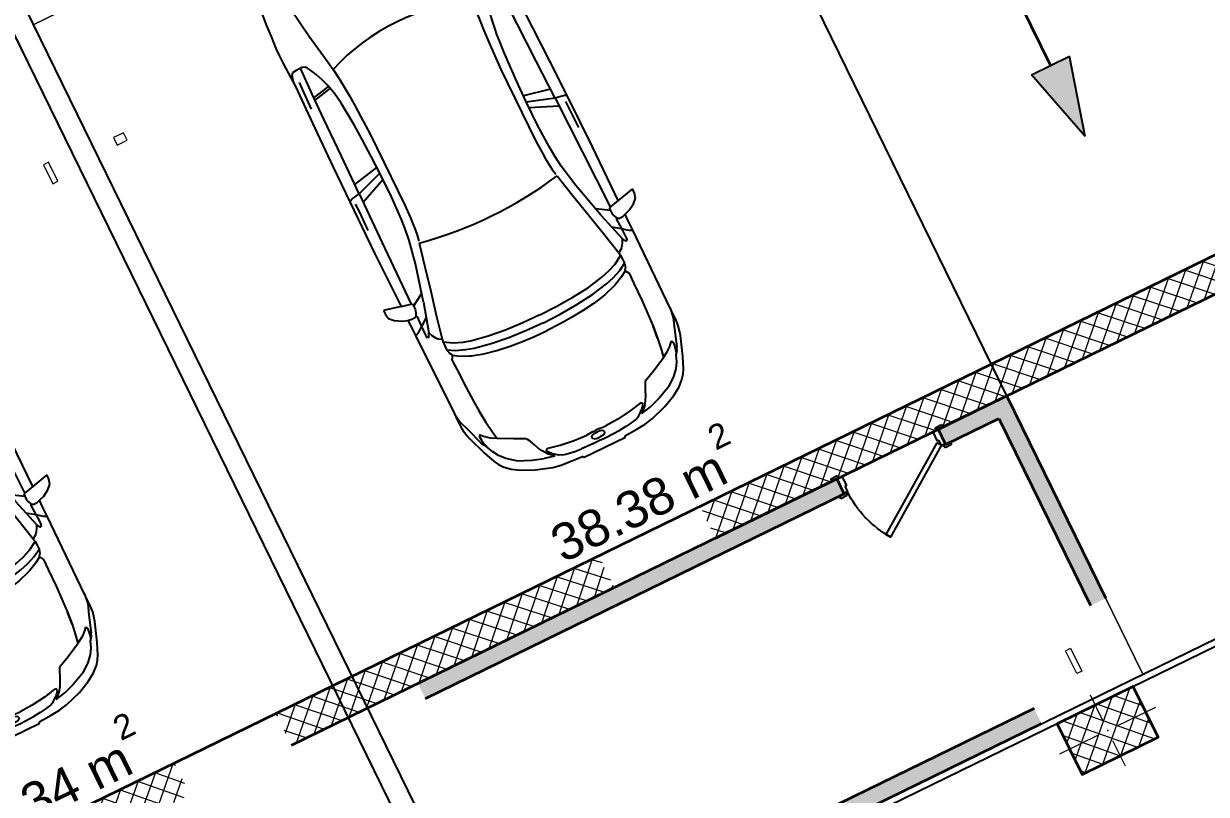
# Model space of a CAD drawing. Header units: metres. Extents: x 7511783 to 7512372, y 4692307 to 4692611.
# Drawn here: x 7511934.95 to 7511943.34, y 4692568.51 to 4692573.98 of the extents above; entities that cross this region are included whole.
import ezdxf

# ---------------------------------------------------------------- set-up
doc = ezdxf.new("R2010")
doc.units = ezdxf.units.M
doc.layers.get('0').update_dxf_attribs({"lineweight": 0})
for name, color, linetype, lineweight in [('2D Drafting - General_Pen_No__1', 7, 'Continuous', 0), ('A - Muret', 7, 'Continuous', 0), ('A - Muret_Pen_No__101', 252, 'Continuous', 0), ('A - Muret_Pen_No__7', 7, 'Continuous', 0), ('A - Pllaka Themel', 7, 'Continuous', 0), ('A - Pllaka Themel_Pen_No__42', 8, 'Continuous', 0), ('A - Shtyllat', 7, 'Continuous', 0), ('A - Shtyllat_Pen_No__1', 7, 'Continuous', 0), ('A - Shtyllat_Pen_No__7', 7, 'Continuous', 0), ('A -Polyline', 7, 'Continuous', 0), ('A -Polyline_Pen_No__42', 8, 'Continuous', 0), ('A1 - Bodrumi -1', 7, 'Continuous', 0), ('ARCHICAD Doors_Pen_No__42', 8, 'Continuous', 0), ('Interior - Furniture _Pen_No__42', 8, 'Continuous', 0)]:
    doc.layers.add(name, color=color, linetype=linetype, lineweight=lineweight)
for name, color, linetype, lineweight, true_color in [('A - Fill Zone_Pen_No__156', 7, 'Continuous', 0, 0x54689e), ('A - Muret_Pen_No__102', 7, 'Continuous', 0, 0xcccccc), ('A -Polyline_Pen_No__48', 7, 'Continuous', 0, 0xa80f02), ('A -Polyline_Pen_No__8', 7, 'Continuous', 0, 0xa80f02)]:
    doc.layers.add(name, color=color, linetype=linetype, lineweight=lineweight, true_color=true_color)
doc.styles.add('GENERATED_STYLE_1', font='arial.ttf')
pattern_1 = [(44.99999999999999, (0, 0), (-68.94290863686237, 68.94290863686243), []), (135.0000000000002, (0, 0), (68.94290863686219, 68.94290863686261), [])]

# ---------------------------------------------------------------- blocks, each defined once
blk = doc.blocks.new('Slab_1', base_point=(-1850.000000000003, -20500.83600967443))
at = {"layer": 'A - Pllaka Themel_Pen_No__42', "color": 8, "linetype": 'Continuous', "lineweight": 25, "flags": 128}
blk.add_lwpolyline([(-1850.000000000003, -20500.83600967443), (27400.0000000007, -20500.83534970144), (27400.0000000007, 1500), (-1000, 1500), (-999.9999999999993, -8550.830745419273), (-1850.000000000002, -8550.830745419273)], close=True, dxfattribs=at)
blk = doc.blocks.new('Slab_2', base_point=(27550, -20500.83535421408))
at = {"layer": 'A - Pllaka Themel_Pen_No__42', "color": 8, "linetype": 'Continuous', "lineweight": 25, "flags": 128}
blk.add_lwpolyline([(27550, -20500.83535421408), (52100, -20500.83535421408), (52100, 1500), (27550, 1500)], close=True, dxfattribs=at)
blk = doc.blocks.new('Slab_5', base_point=(27099.99999994247, -19050.45703700876))
at = {"layer": 'A - Pllaka Themel_Pen_No__42', "color": 8, "linetype": 'Continuous', "lineweight": 25, "flags": 128}
blk.add_lwpolyline([(27099.99999994247, -19050.45703700876), (27099.99999994245, -53141.28956256485), (34367.48378446266, -53141.28956256485), (34572.08011014806, -54047.73212241127), (58725.51372234098, -48551.56399353077), (58577.30438397717, -47886.40318112021), (60192.66493870387, -47573.34216697118), (56976.71528492225, -33242.20353530695), (55470.262655318, -33580.37692266011), (52202.17436583389, -19050.80466526669)], close=True, dxfattribs=at)
blk = doc.blocks.new('Wall_32', base_point=(5824.862731304112, -24950.40664052381))
at = {"layer": 'A - Muret_Pen_No__101', "linetype": 'Continuous', "lineweight": 13}
h = blk.add_hatch(dxfattribs=at)
h.set_pattern_fill('CONCRETE_BLOCK', color=252, style=0, pattern_type=2)
h.set_pattern_definition(pattern_1)
h.paths.add_polyline_path([(6424.862816457296, -24950.41492313773), (9499.99819457595, -24950.45703086066), (9500.001641991863, -24700.63338816103), (10300.00183761077, -24700.64422289676), (10299.99814395087, -24950.46786559639), (13074.99829154035, -24950.50578717143), (13075.00173895627, -24700.63338816103), (13875.00193457518, -24700.64422289676), (13874.99824091527, -24950.51686815115), (16424.99835657232, -24950.55208104225), (16425.00180398823, -24700.63338816103), (17225.00150711915, -24700.64422289676), (17224.99805970324, -24950.56316202198), (22349.99821248404, -24950.63358780419), (22350.00165989995, -24700.63338816103), (6424.866263873208, -24700.41496973857)])
at = {"layer": 'A - Muret_Pen_No__7', "color": 7, "linetype": 'Continuous', "lineweight": 35, "flags": 128}
for points in [[(22350.00171495449, -24700.63356742325), (6424.866061430847, -24700.41487988083)], [(13874.99827751874, -24950.51718679462), (16424.99818087069, -24950.55220396648)], [(17224.99816915654, -24950.56318974614), (22349.99828189833, -24950.63356739967)]]:
    blk.add_lwpolyline(points, dxfattribs=at)
blk = doc.blocks.new('Wall_61', base_point=(27550, -19000.83534970144))
at = {"layer": 'A - Muret_Pen_No__102', "linetype": 'Continuous', "lineweight": 0, "true_color": 0xcccccc}
blk.add_hatch(color=254, dxfattribs=at).paths.add_polyline_path([(28500.00002657669, -19000.83533755253), (31800.00000223517, -19000.83597085249), (31800.00000223517, -18880.83531886295), (28500.00002657669, -18880.83531886295)])
at = {"layer": 'A - Muret_Pen_No__7', "color": 7, "linetype": 'Continuous', "lineweight": 35, "flags": 128}
for points in [[(31800.00000223517, -18880.83534970144), (28500.00002086165, -18880.83534970144)], [(28500.00002086165, -19000.83534970144), (31800.00000223522, -19000.83534970144)]]:
    blk.add_lwpolyline(points, dxfattribs=at)
blk = doc.blocks.new('Door 22')
at = {"layer": 'ARCHICAD Doors_Pen_No__42', "color": 8, "linetype": 'Continuous', "lineweight": 25}
for p, q in [((-260.3921784050518, 393.9747868736185), (-237.4491209510099, 426.7408686451782)), ((-237.4491209510099, 426.7408686451782), (371.9999999999999, 0)), ((349.0569425459581, -32.76608177155968), (-260.3921784050518, 393.9747868736185)), ((-387, 23.99999999999998), (-437, 23.99999999999998)), ((-437, 23.99999999999998), (-437, 4.99999999999999)), ((-437, 4.99999999999999), (-387, 4.99999999999999)), ((-400, 4.99999999999999), (-437.0000000000001, 4.99999999999999)), ((-400, 4.99999999999999), (-437.0000000000001, 4.99999999999999)), ((-375, 4.99999999999999), (-400, 4.99999999999999)), ((-400, 4.99999999999999), (-400, 0)), ((-400, 0), (-400, 4.99999999999999)), ((-400, 0), (-400, 4.99999999999999)), ((-400, 0), (-375, 0)), ((-372.0000000000001, 0), (-400, 0)), ((-400, 0), (-400, -115)), ((-400, -115), (-400, 0)), ((-400, -115), (-400, 0)), ((-387, 4.99999999999999), (-387, 23.99999999999998)), ((-375, 0), (-375, 4.99999999999999)), ((-372.0000000000001, -40), (-372.0000000000001, 0)), ((371.9999999999999, 0), (349.0569425459581, -32.76608177155968)), ((400, 0), (372.0000000000001, 0)), ((372.0000000000001, 0), (372.0000000000001, -40)), ((400, 4.99999999999999), (375, 4.99999999999999)), ((375, 4.99999999999999), (375, 0)), ((375, 0), (400, 0)), ((437, 23.99999999999998), (387, 23.99999999999998)), ((387, 23.99999999999998), (387, 4.99999999999999)), ((387, 4.99999999999999), (437, 4.99999999999999)), ((400, 0), (400, 4.99999999999999)), ((400, 0), (400, 4.99999999999999)), ((400, 0), (400, 4.99999999999999)), ((400, 4.99999999999999), (437.0000000000001, 4.99999999999999)), ((400, 4.99999999999999), (437.0000000000001, 4.99999999999999)), ((400, -115), (400, 0)), ((400, -115), (400, 0)), ((400, -115), (400, 0)), ((437, 4.99999999999999), (437, 23.99999999999998)), ((-360.0000000000001, -40), (-372.0000000000001, -40)), ((-360.0000000000001, -115), (-360.0000000000001, -40)), ((372.0000000000001, -40), (360.0000000000001, -40)), ((360.0000000000001, -40), (360.0000000000001, -115)), ((-387, -115), (-437, -115)), ((-437, -115), (-437, -134)), ((-400, -115), (-437.0000000000001, -115)), ((-400, -115), (-437.0000000000001, -115)), ((-437, -134), (-387, -134)), ((-400, -115), (-360.0000000000001, -115)), ((-387, -134), (-387, -115)), ((360.0000000000001, -115), (400, -115)), ((437, -115), (387, -115)), ((387, -115), (387, -134)), ((387, -134), (437, -134)), ((400, -115), (437.0000000000001, -115)), ((400, -115), (437.0000000000001, -115)), ((437, -134), (437, -115))]:
    blk.add_line(p, q, dxfattribs=at)
blk.add_arc((371.9999999999999, 0), 744, 145, 180, dxfattribs=at)
blk = doc.blocks.new('Wall_62', base_point=(27550, -16800.83534970144))
at = {"layer": 'A - Muret_Pen_No__102', "linetype": 'Continuous', "lineweight": 0, "true_color": 0xcccccc}
for points in [[(27950.00003650788, -16800.83535064358), (27950.00003650788, -16920.83534970144), (31257.67067295569, -16920.83534970144), (31257.67067295569, -16800.83535064358)], [(32599.99999999999, -16800.83535064358), (32057.67066667476, -16800.83535064358), (32057.67066667476, -16920.83534970144), (32480.00000094213, -16920.83534970144)]]:
    blk.add_hatch(color=254, dxfattribs=at).paths.add_polyline_path(points)
at = {"layer": 'A - Muret_Pen_No__7', "color": 7, "linetype": 'Continuous', "lineweight": 35}
for p, q in [((31257.67064084864, -16800.83534970144), (31220.67064084864, -16800.83534970144)), ((31257.67064084864, -16800.83534970144), (31257.67064084864, -16915.83534970144)), ((32057.67064084864, -16800.83534970144), (32094.67064084864, -16800.83534970144)), ((32057.67064084864, -16800.83534970144), (32057.67064084864, -16915.83534970144)), ((31257.67064084864, -16920.83534970144), (31220.67064084864, -16920.83534970144)), ((31257.67064084864, -16915.83534970144), (31257.67064084864, -16920.83534970144)), ((32057.67064084864, -16915.83534970144), (32057.67064084864, -16920.83534970144)), ((32057.67064084864, -16920.83534970144), (32094.67064084864, -16920.83534970144))]:
    blk.add_line(p, q, dxfattribs=at)
at = {"layer": 'A - Muret_Pen_No__7', "color": 7, "linetype": 'Continuous', "lineweight": 35, "flags": 128}
for points in [[(31257.67064677061, -16800.83534970144), (27950.00003650788, -16800.83534970144)], [(32599.99999999999, -16800.83534970144), (32057.67064453544, -16800.83534970144)], [(27949.99999538064, -16920.83534970144), (31257.6706300813, -16920.83534970144)], [(32057.67062084257, -16920.83534970144), (32480, -16920.83534970144)]]:
    blk.add_lwpolyline(points, dxfattribs=at)
at = {"layer": 'ARCHICAD Doors_Pen_No__42', "color": 8, "linetype": 'Continuous', "lineweight": 25, "xscale": -1, "zscale": 1000, "rotation": 180}
blk.add_blockref('Door 22', (31657.67064084864, -16915.83534970144), dxfattribs=at)
blk = doc.blocks.new('Wall_63', base_point=(32599.99999999999, -16800.83534970144))
at = {"layer": 'A - Muret_Pen_No__102', "linetype": 'Continuous', "lineweight": 0, "true_color": 0xcccccc}
blk.add_hatch(color=254, dxfattribs=at).paths.add_polyline_path([(32480, -16920.83534970144), (32480, -18400.83597085249), (32599.99999999999, -18400.83597085249), (32599.99999999999, -16800.83534970144)])
at = {"layer": 'A - Muret_Pen_No__7', "color": 7, "linetype": 'Continuous', "lineweight": 35, "flags": 128}
for points in [[(32599.99999999999, -18400.83597085249), (32599.99999999999, -16800.83534970144)], [(32480, -16920.83534970144), (32480, -18400.83597085249)]]:
    blk.add_lwpolyline(points, dxfattribs=at)
blk = doc.blocks.new('Column_22', base_point=(1682.500000000002, 14455))
at = {"layer": 'A - Shtyllat_Pen_No__1', "color": 7, "linetype": 'Continuous', "lineweight": 13, "flags": 128}
blk.add_lwpolyline([(1662.500000000002, 14380), (1702.500000000002, 14380), (1702.500000000002, 14530), (1662.500000000002, 14530)], close=True, dxfattribs=at)
blk = doc.blocks.new('Column_31', base_point=(3220.000000000001, 14970))
at = {"layer": 'A - Shtyllat_Pen_No__1', "color": 7, "linetype": 'Continuous', "lineweight": 13, "flags": 128}
blk.add_lwpolyline([(3180.000000000001, 15000), (3180.000000000001, 14940), (3260.000000000001, 14940), (3260.000000000001, 15000)], close=True, dxfattribs=at)
blk = doc.blocks.new('Column_36', base_point=(3830.000000000001, 14470))
at = {"layer": 'A - Shtyllat_Pen_No__1', "color": 7, "linetype": 'Continuous', "lineweight": 13, "flags": 128}
blk.add_lwpolyline([(3850.000000000001, 14380), (3810.000000000001, 14380), (3810.000000000001, 14560), (3850.000000000001, 14560)], close=True, dxfattribs=at)
blk = doc.blocks.new('Column_107', base_point=(32200, -19250.52766453971))
at = {"layer": 'A - Shtyllat', "linetype": 'Continuous', "lineweight": 0, "true_color": 0x000000}
h = blk.add_hatch(dxfattribs=at)
h.set_pattern_fill('CONCRETE_BLOCK', color=18, style=0, pattern_type=2)
h.set_pattern_definition(pattern_1)
h.paths.add_polyline_path([(32500.00276967757, -19050.53181911841), (31900.00276973511, -19050.52350999937), (31899.99723032242, -19450.52350996101), (32499.99723026488, -19450.53181908005)])
at = {"layer": 'A - Shtyllat_Pen_No__1', "color": 7, "linetype": 'Continuous', "lineweight": 13}
for p, q in [((32200.00110788253, -19170.52766454738), (32200.00387758888, -18970.52766456656)), ((32120.00000000767, -19250.52655665718), (31820.00000003643, -19250.52240209766)), ((32279.99999999233, -19250.52877242225), (32579.99999996355, -19250.53292698177)), ((32199.99889211746, -19330.52766453204), (32199.99612241111, -19530.52766451286))]:
    blk.add_line(p, q, dxfattribs=at)
blk.add_point((32200, -19250.52766453971), dxfattribs=at)
at = {"layer": 'A - Shtyllat_Pen_No__7', "color": 7, "linetype": 'Continuous', "lineweight": 35, "flags": 128}
blk.add_lwpolyline([(32500.00276967757, -19050.53181911841), (31900.00276973511, -19050.52350999937), (31899.99723032242, -19450.52350996101), (32499.99723026488, -19450.53181908005)], close=True, dxfattribs=at)
blk = doc.blocks.new('Car 05 22')
at = {"layer": 'Interior - Furniture _Pen_No__42', "color": 8, "linetype": 'Continuous', "lineweight": 25}
for p, q in [((1961.117547741, 983.2211582230001), (1928.938242309, 983.2211582230001)), ((1928.938242309, 983.2211582230001), (1957.843908175, 858.0544967500001)), ((1996.903176747, 974.9060932166), (1961.117547741, 983.2211582230001)), ((2026.89661068, 945.007687052), (1996.903176747, 974.9060932166)), ((2054.5732194, 897.577022836), (2026.89661068, 945.007687052)), ((-251.752794228, 841.0437339470001), (-372.3345973750002, 830.2299334650002)), ((-168.2198443133, 844.6061713611999), (-251.752794228, 841.0437339470001)), ((-78.35772569479998, 850.6357850930001), (-168.2198443133, 844.6061713611999)), ((-24.036324899, 852.2918850640001), (-78.35772569479998, 850.6357850930001)), ((40.3182760438, 852.333685063), (-24.036324899, 852.2918850640001)), ((230.8030912739, 845.5192631063), (40.3182760438, 852.333685063)), ((138.8862428820001, 832.3883788069999), (165.168377873, 840.2758852750001)), ((165.168377873, 840.2758852750001), (194.733578306, 844.324685204)), ((194.733578306, 844.324685204), (230.803091274, 845.519263106)), ((400.0158099590001, 847.5968063790001), (230.8030912739, 845.5192631063)), ((590.7241636140001, 851.6786068920002), (400.0158099590001, 847.5968063790001)), ((856.5325990199999, 856.1697074550001), (590.7241636140001, 851.6786068920002)), ((1129.8609284, 858.5331077519999), (856.5325990199999, 856.1697074550001)), ((1129.8609284, 858.5331077519999), (1120.69723063, 838.160005195)), ((1536.1071561, 860.3802508980001), (1129.8609284, 858.5331077519999)), ((1957.843908175, 858.0544967500001), (1536.1071561, 860.3802508980001)), ((1957.84390817, 858.0544967500001), (1977.22141076, 777.427813481)), ((2067.91700908, 857.6794056350002), (2054.5732194, 897.577022836)), ((2119.91703998, 857.4374531180001), (2067.91700908, 857.6794056350002)), ((2075.28112592, 835.6608695470001), (2067.91700908, 857.6794056350002)), ((2193.165590015, 856.4504063259001), (2119.91703998, 857.4374531180001)), ((2182.27381684, 834.0818412380002), (2193.16559002, 856.4504063260001)), ((2808.01466132, 852.5547640039999), (2193.165590015, 856.4504063259001)), ((2855.7113639, 852.6327640009999), (2808.01466132, 852.5547640039999)), ((2808.01466132, 852.5547640039999), (2876.86636504, 843.3172643940001)), ((2891.44016583, 852.528764005), (2855.7113639, 852.6327640009999)), ((2876.86636504, 843.3172643940001), (2954.16376923, 813.731165643)), ((2922.51356751, 852.0343640259999), (2891.44016583, 852.528764005)), ((2945.17226874, 849.4061641369999), (2922.51356751, 852.0343640259999)), ((2989.61447115, 839.6482645490003), (2945.17226874, 849.4061641369999)), ((3013.55027244, 833.064864827), (2989.61447115, 839.6482645490003)), ((-706.3378894982, 775.7872218095), (-757.6903274910002, 747.022066986)), ((-585.227090103, 801.027979058), (-706.3378894982, 775.7872218095)), ((-664.8727541800001, 760.961322365), (-701.0941271610001, 743.2591195180001)), ((-626.571782751, 772.4860242179999), (-664.8727541800001, 760.961322365)), ((-594.8871138119998, 778.489558035), (-626.571782751, 772.4860242179999)), ((-483.1389679684001, 817.2581826864), (-585.227090103, 801.027979058)), ((-372.3345973750002, 830.2299334650002), (-483.1389679684001, 817.2581826864)), ((124.560977278, 791.396786131), (129.0398444, 820.468777931)), ((125.693926866, 743.8968737240001), (124.560977278, 791.396786131)), ((327.3887276080001, 761.9208956260001), (125.394377448, 756.455747737)), ((129.0398444, 820.468777931), (138.8862428820001, 832.3883788069999)), ((210.873013229, 809.231738788), (418.0703055720001, 816.1926024380002)), ((521.950780327, 764.672895972), (327.3887276080001, 761.9208956260001)), ((355.2943663540001, 762.315609428), (339.1227247570001, 683.1192857359999)), ((373.4006373970001, 762.571715197), (357.2289958010001, 683.375391506)), ((813.6270094460001, 769.327996556), (521.950780327, 764.672895972)), ((1108.59023357, 773.98329714), (813.6270094460001, 769.327996556)), ((1036.25651944, 772.8416796290002), (996.5002997029999, 578.7916468290002)), ((1041.96657906, 578.0240872360001), (1107.56627095, 773.967136299)), ((1173.32542975, 774.8950612010001), (1090.33970038, 577.8925306800002)), ((1115.14443198, 808.9482015290001), (1108.59023357, 773.98329714)), ((1108.59023357, 773.98329714), (1537.61805657, 780.0259473990001)), ((1119.51383092, 833.267204581), (1115.14443198, 808.9482015290001)), ((1120.16623076, 836.3248049650001), (1119.51383092, 833.267204581)), ((1120.69723063, 838.160005195), (1120.16623076, 836.3248049650001)), ((1162.63563846, 830.4777734580001), (1220.13025657, 829.0713745190002)), ((1220.13025657, 829.0713745190002), (1369.65750367, 831.4890726950001)), ((1537.61805657, 780.0256115210001), (1974.99295641, 786.0764425990001)), ((1939.15395607, 686.22492547), (1995.917261, 777.427813481)), ((1977.22141076, 777.427813481), (2019.59119012, 777.427813481)), ((2000.39650233, 701.5917706940002), (2213.53100788, 762.9814866290001)), ((2019.59119012, 777.427813481), (2044.48611622, 783.069509224)), ((2044.48611622, 783.069509224), (2063.35562216, 792.2740022800001)), ((2063.35562216, 792.2740022800001), (2070.42572439, 799.8521965630001)), ((2068.68333559, 787.696981005), (2065.39356605, 794.4584027669999)), ((2068.68333559, 787.696981005), (2148.02030692, 790.4828861469999)), ((2070.42572439, 799.8521965630001), (2075.2191259, 809.398389361)), ((2075.2191259, 809.398389361), (2075.28112592, 835.6608695470001)), ((2106.51930118, 732.1586113790001), (2148.02030692, 790.4828861469999)), ((2148.02030692, 790.4828861469999), (2166.81146925, 813.8145374840001)), ((2148.02030692, 790.4828861469999), (2205.61920777, 792.204186117)), ((2166.81146925, 813.8145374840001), (2182.27381684, 834.0818412380002)), ((2205.61920777, 792.204186117), (2227.21980808, 791.0038861380001)), ((2226.59190807, 769.8777067159999), (2213.53100788, 762.9814866290001)), ((2213.53100788, 762.9814866290001), (2238.34670825, 752.240186817)), ((2234.36910819, 773.9630864369999), (2226.59190807, 769.8828865080001)), ((2227.21980808, 791.0038861380001), (2232.61990816, 790.0299861550001)), ((2232.61990816, 790.0299861550001), (2237.93539134, 787.287122525)), ((2238.46067648, 776.864360243), (2234.36910819, 773.9630864369999)), ((2240.81890828, 784.0391862600001), (2237.93539134, 787.287122525)), ((2238.46067648, 776.864360243), (2240.85090828, 780.520986322)), ((2240.85090828, 780.520986322), (2240.81890828, 784.0391862600001)), ((2904.11849592, 832.8863289209999), (2905.06820589, 832.837990116)), ((2954.16376923, 813.731165643), (3075.78877375, 774.6896785450001)), ((3154.26138006, 782.5577669589999), (3013.55027244, 833.064864827)), ((3022.47491973, 758.305686711), (3023.66221975, 762.4851866380001)), ((3024.49924208, 753.7186598590001), (3022.47491973, 758.305686711)), ((3023.66221975, 762.4851866380001), (3034.64521991, 765.0503865930001)), ((3034.64521991, 765.0503865930001), (3046.93432009, 763.817386614)), ((3046.93432009, 763.817386614), (3060.9451203, 762.9292866300001)), ((3060.9451203, 762.9292866300001), (3089.85712072, 757.3861867269999)), ((3100.48402088, 763.1120866269999), (3075.78877375, 774.6896785450001)), ((3089.85712072, 757.3861867269999), (3108.43932099, 751.4304868319999)), ((3114.13862108, 753.311186799), (3100.48402088, 763.1120866269999)), ((3235.883818752, 747.6101556219), (3154.26138006, 782.5577669589999)), ((-784.8200333720001, 721.8124613509999), (-815.0478655078001, 667.7598955197003)), ((-757.6903274910002, 747.022066986), (-784.8200333720001, 721.8124613509999)), ((-729.425104913, 716.3992494200002), (-750.5770825730001, 669.7773949330001)), ((-701.0941271610001, 743.2591195180001), (-729.425104913, 716.3992494200002)), ((132.4291391170001, 722.8048827370001), (125.693926866, 743.8968737240001)), ((146.670770152, 710.6062742990001), (132.4291391170001, 722.8048827370001)), ((171.252864179, 696.6287725440002), (146.670770152, 710.6062742990001)), ((212.566754139, 676.5412700230003), (171.252864179, 696.6287725440002)), ((266.3151410770001, 654.566867265), (212.566754139, 676.5412700230003)), ((339.1227247570001, 683.1192857359999), (329.5580559370001, 633.867334886)), ((357.2289958010001, 683.375391506), (346.76505809, 629.492778784)), ((2000.39650233, 701.5917706940002), (1730.35620914, 633.8338533080002)), ((2122.04550654, 659.9572884350001), (2293.79610906, 697.650987774)), ((2238.34670825, 752.240186817), (2258.53170854, 739.7174870370001)), ((2258.53170854, 739.7174870370001), (2269.0398087, 731.086787188)), ((2269.0398087, 731.086787188), (2278.83550884, 721.9650873480001)), ((2278.83550884, 721.9650873480001), (2293.79610906, 697.650987774)), ((2293.79610906, 697.650987774), (2317.1870094, 700.7385877199999)), ((2293.79610906, 697.6386630720001), (2293.79610906, 697.650987774)), ((2317.1870094, 700.7385877199999), (2345.74280982, 702.7498876850002)), ((2355.13419975, 639.912801441), (2317.1870094, 700.7385877199999)), ((2345.74280982, 702.7498876850002), (2378.92931031, 702.0184876970001)), ((2410.10490185, 649.1086815510001), (2378.92931031, 702.0184876970001)), ((2378.92931031, 702.0184876970001), (2410.57231077, 694.202887834)), ((2410.57231077, 694.202887834), (2410.58631694, 694.1782473540002)), ((2428.73881104, 681.706188053), (2410.57231077, 694.202887834)), ((2428.73881104, 681.706188053), (2457.25830016, 700.0355353230001)), ((2428.77597173, 681.7007453250001), (2428.73881104, 681.706188053)), ((2428.77597173, 681.7007453250001), (2456.66545813, 639.8418234830003)), ((2457.25830016, 700.0355353230001), (2535.4819126, 697.9905877680001)), ((2535.4226126, 697.9916562040003), (2673.21491462, 695.5089878119999)), ((2535.46586986, 697.9894090810001), (2535.4819126, 697.988971943)), ((2673.21491462, 695.5089878119999), (2787.200816290001, 691.4809878819999)), ((2787.200816290001, 691.4809878819999), (2868.41581748, 687.223087957)), ((2868.39588233, 687.2248867100001), (2959.72331881, 678.984388101)), ((2959.72331881, 678.984388101), (2868.41581748, 687.1969879569999)), ((2959.72331881, 678.984388101), (3047.2313201, 666.2002883250001)), ((3037.91041996, 743.452886971), (3024.49924208, 753.7186598590001)), ((3050.61522015, 730.6688871950001), (3037.91041996, 743.452886971)), ((3064.50712035, 714.6457874760001), (3050.61522015, 730.6688871950001)), ((3076.97452053, 697.807687771), (3064.50712035, 714.6457874760001)), ((3100.00912087, 656.556188494), (3076.97452053, 697.807687771)), ((3108.43932099, 751.4304868319999), (3122.8656212, 746.435986919)), ((3122.8656212, 746.435986919), (3114.13862108, 753.311186799)), ((3170.0706946, 726.5554905960001), (3122.8656212, 746.435986919)), ((3211.69204952, 701.0151137130001), (3170.0706946, 726.5554905960001)), ((3254.25934432, 663.1775183300001), (3211.69204952, 701.0151137130001)), ((3269.07948628, 728.3294692490001), (3235.883818752, 747.6101556219)), ((3298.56678787, 705.6390702070001), (3269.07948628, 728.3294692490001)), ((3337.33388997, 663.380671991), (3298.56678787, 705.6390702070001)), ((-815.0478655078001, 667.7598955197003), (-855.0523550635, 511.0116477078998)), ((-768.27197925, 602.2788720830002), (-782.764796709, 510.0106247469999)), ((-768.27197925, 602.2788720830002), (-750.5770825730001, 669.7773949330001)), ((-764.3441764490001, 617.261773195), (-665.7281459970001, 623.9546285630003)), ((-665.7281459970001, 623.9546285630003), (-500.877431885, 634.180288886)), ((-500.877431885, 634.180288886), (-383.0238853850001, 641.9613403830001)), ((-383.0238853850001, 641.9613403830001), (-274.2208861730001, 631.3184000780001)), ((-274.2208861730001, 631.3184000780001), (-56.40485420300001, 600.536895199)), ((-56.40485420300001, 600.536895199), (145.941775497, 566.5900898169999)), ((319.490328155, 636.426864989), (266.3151410770001, 654.566867265)), ((392.7088835140001, 617.8124267930001), (319.490328155, 636.426864989)), ((474.8166917820001, 607.105387857), (392.7088835140001, 617.8124267930001)), ((521.3449804749999, 601.6186871690002), (474.8166917820001, 607.105387857)), ((569.993568652, 596.838186569), (521.3449804749999, 601.6186871690002)), ((652.59274858, 590.9845858339999), (569.993568652, 596.838186569)), ((772.8388193580001, 584.9903850819999), (652.59274858, 590.9845858339999)), ((1483.8761315, 590.1361862749999), (1403.02450604, 584.4121905939999)), ((1562.00595611, 600.5964783840001), (1483.8761315, 590.1361862749999)), ((1730.35620914, 633.8338533080002), (1562.00595611, 600.5964783840001)), ((1779.61280153, 581.7538898049999), (1952.84760406, 621.338789111)), ((1952.84760406, 621.338789111), (2122.04550654, 659.9572884350001)), ((2379.77420337, 575.387091212), (2355.13301598, 639.9159014410001)), ((2436.02871163, 583.2244924540001), (2410.10490185, 649.1086815510001)), ((2456.66545813, 639.8418234830003), (2487.23639187, 574.2621729599999)), ((3047.20992906, 666.2041971140002), (3100.00912087, 656.556188494)), ((3152.92075342, 553.873393456), (3100.00912087, 656.556188494)), ((3301.86726379, 602.8090087200001), (3254.25934432, 663.1775183300001)), ((3301.86726379, 602.8090087200001), (3346.01551313, 501.42179807)), ((3374.49419199, 603.583974516), (3337.33388997, 663.380671991)), ((3418.40079436, 512.743978351), (3374.49419199, 603.583974516)), ((-855.0523550635, 511.0116477078998), (-874.6778528530002, 344.9579771100001)), ((-782.7621654889999, 510.0273763590001), (-794.5333543099999, 390.6265818930001)), ((145.941775497, 566.5900898169999), (233.261172115, 552.312592089)), ((233.261172115, 552.312592089), (315.3092800730001, 541.359190513)), ((315.2936019620001, 541.3606176840001), (384.2945810830001, 535.0794906230002)), ((384.2815104790001, 535.0803623180001), (454.174320738, 530.4191213629999)), ((454.170282107, 530.4193907049998), (526.242583163, 526.2868907769998)), ((526.2331313149999, 526.287307384), (627.7018846490002, 521.814890855)), ((627.6985462070002, 521.8149872519999), (756.75876515, 518.0884218199999)), ((756.75876515, 518.0884218199999), (1322.62824821, 518.052230308)), ((907.266686691, 580.298084493), (772.8388193580001, 584.9903850819999)), ((1041.96657906, 578.0240872360001), (907.266686691, 580.298084493)), ((1227.79815085, 577.518695794), (1041.96657906, 578.0240872360001)), ((1316.09897866, 580.475793563), (1227.79815085, 577.518695794)), ((1403.02450604, 584.4121905939999), (1316.09897866, 580.475793563)), ((1322.62824821, 518.052230308), (1420.49779626, 521.6528908580001)), ((1420.49066257, 521.652523245), (1466.64156934, 524.030772681)), ((1466.62639694, 524.029990817), (1510.87647584, 527.594696836)), ((1510.85529759, 527.5929907539999), (1554.25309822, 533.0576906580002)), ((1554.25309822, 533.0576906580002), (1596.82961355, 540.969674969)), ((1597.28918852, 541.1774857889999), (1596.65116701, 540.8889849259999)), ((1610.72419049, 544.0665862469999), (1779.61280153, 581.7538898049999)), ((2397.33410595, 514.2584815219999), (2379.77250853, 575.3929912130001)), ((2419.31580918, 395.73626267), (2397.33316008, 514.2635815229999)), ((2453.63941421, 521.616582688), (2436.02871163, 583.2244924540001)), ((2477.61661773, 401.0764635800001), (2453.63941421, 521.616582688)), ((2487.23639187, 574.2621729599999), (2491.79934275, 562.0052962960002)), ((2491.79994982, 562.0052962960002), (2517.90263133, 477.034766618)), ((3189.62073735, 475.569766106), (3152.92075342, 553.873393456)), ((3457.47689648, 393.098483403), (3418.40079436, 512.743978351)), ((2517.90263133, 477.034766618), (2537.54372273, 384.081034151)), ((3199.39883308, 466.7584630290001), (3189.62073735, 475.569766106)), ((3220.69886845, 454.3885401880001), (3199.39883308, 466.7584630290001)), ((3256.10680826, 439.241753418), (3220.67662376, 454.401458713)), ((3288.39019413, 425.101248479), (3256.10680826, 439.241753418)), ((3319.36158057, 408.4128426500001), (3288.39019413, 425.101248479)), ((3346.01551313, 501.42179807), (3374.29746586, 419.557472908)), ((-874.6778528530002, 344.9579771100001), (-882.9440546450002, 194.680643518)), ((-794.5333543099999, 390.6265818930001), (-802.432846809, 258.715288008)), ((2433.73206705, 266.091642182), (2419.31580918, 395.73626267)), ((2493.88922012, 269.050242651), (2477.61661773, 401.0764635800001)), ((2537.54372273, 384.081034151), (2551.45611664, 285.6281997640001)), ((3353.46269085, 384.251283776), (3319.36158057, 408.4128426500001)), ((3321.23357975, 370.497229407), (3320.99727986, 362.132926485)), ((3320.99727986, 362.132926485), (3338.31527228, 276.8564967000001)), ((3324.65427826, 377.297531782), (3321.23357975, 370.497229407)), ((3328.30797666, 379.591332583), (3324.65427826, 377.297531782)), ((3338.46837221, 379.452332535), (3328.30797666, 379.591332583)), ((3363.6407612, 357.8117249760001), (3338.46837221, 379.452332535)), ((3377.18239213, 359.973484801), (3353.46269085, 384.251283776)), ((3396.66521323, 315.8049103040001), (3363.6407612, 357.8117249760001)), ((3391.09039087, 344.247647689), (3374.29746586, 419.557472908)), ((3391.09039087, 344.247647689), (3377.18239213, 359.973484801)), ((3468.34279707, 330.9338860280001), (3457.47689648, 393.098483403)), ((-802.432846809, 258.715288008), (-806.813142649, 124.936494209)), ((2441.61713002, 131.955220918), (2433.73181129, 266.093942182)), ((2503.10292147, 133.173421111), (2493.88922012, 269.050242651)), ((2551.45611664, 285.6281997640001), (2559.71041303, 193.693567653)), ((3338.31527228, 276.8564967000001), (3351.88296634, 172.661960307)), ((3408.0703938, 289.3779877820002), (3396.66521323, 315.8049103040001)), ((3408.0703938, 289.3779877820002), (3413.77629411, 267.259988716)), ((3413.77548775, 267.2641933500001), (3418.45445829, 242.866384828)), ((3474.4914974, 263.721088865), (3468.34279707, 330.9338860280001)), ((3478.33319761, 199.9171915590001), (3474.4914974, 263.721088865)), ((-882.9440546450002, 194.680643518), (-885.376707689, 0)), ((2559.71041303, 193.693567653), (2564.38081099, 101.185635342)), ((3351.88296634, 172.661960307), (3358.34376351, 75.87012649980001)), ((3418.45219437, 242.878189745), (3424.04489467, 200.723791525)), ((3424.04489467, 200.723791525), (3427.72848251, 152.023715234)), ((3479.35651311, 164.9481933352), (3478.33319761, 199.9171915590001)), ((-806.813142649, 124.936494209), (-808.0470753050001, 0)), ((2444.0197128, -0.02730000432770001), (2441.61701245, 131.957220918)), ((2506.01959488, -3.859767548100002e-13), (2503.10292147, 133.173421111)), ((2564.38081099, 101.185635342), (2566.01761027, -0.006100002130650002)), ((3432.36383112, 39.98011396419999), (3427.72848251, 152.023715234)), ((3489.51959821, 164.9481933352), (3479.35651311, 164.9481933352)), ((3489.51959821, -164.9481933352), (3489.51959821, 164.9481933352)), ((-885.376707689, 0), (-882.9440546450002, -194.680643518)), ((-806.813142649, -124.936494209), (-808.0470753050001, 1.476718538480001e-13)), ((2444.0197128, 0.02730000432710001), (2441.61701245, -131.957220918)), ((2564.38081099, -101.185635342), (2566.01761027, 0.006100002129970001)), ((3353.95786543, 27.8932505984), (3358.34376351, 75.87012649980001)), ((3353.95786543, 27.8932505984), (3353.95786543, -0.7649002671629999)), ((3353.95786543, -27.8932505984), (3353.95786543, 0.7649002671619999)), ((3370.89075802, 11.7411041009), (3370.32315827, -0.7649002671629999)), ((3370.89075802, -11.7411041009), (3370.32315827, 0.7649002671619999)), ((3372.49235732, 23.6550082622), (3370.89075802, 11.7411041009)), ((3376.26728506, 38.993950924), (3372.49235732, 23.6550082622)), ((3381.98685317, 46.5714162664), (3376.26728506, 38.993950924)), ((3386.21005132, 48.3522168884), (3381.98685317, 46.5714162664)), ((3386.21005132, 48.3522168884), (3394.28954778, 48.3522168884)), ((3398.51284593, 46.5714162664), (3394.28954778, 48.3522168884)), ((3404.23226311, 38.99375151340001), (3398.51284593, 46.5714162664)), ((3404.23226311, 38.99375151340001), (3408.00714178, 23.6550082622)), ((3408.00714178, 23.6550082622), (3409.76654101, 8.055102813469999)), ((3409.76654101, 8.055102813469999), (3409.76654101, -4.961309141290002e-13)), ((3431.76949509, 57.3729975776), (3431.76949509, 56.7710829698)), ((3432.04453126, -0.0109000038072), (3432.36383112, 39.98011396419999)), ((3432.04453126, 0.0109000038063), (3432.36383112, -39.98011396419999)), ((2506.01959488, -2.780368116010001e-13), (2503.10292147, -133.173421111)), ((3351.88296634, -172.661960307), (3358.34376351, -75.87012649980001)), ((3353.95786543, -27.8932505984), (3358.34376351, -75.87012649980001)), ((3372.49235732, -23.6550082622), (3370.89075802, -11.7411041009)), ((3376.26728506, -38.993950924), (3372.49235732, -23.6550082622)), ((3381.98685317, -46.5714162664), (3376.26728506, -38.993950924)), ((3386.21005132, -48.3522168884), (3381.98685317, -46.5714162664)), ((3386.21005132, -48.3522168884), (3394.28954778, -48.3522168884)), ((3398.51284593, -46.5714162664), (3394.28954778, -48.3522168884)), ((3404.23226311, -38.99375151340001), (3398.51284593, -46.5714162664)), ((3404.23226311, -38.99375151340001), (3408.00714178, -23.6550082622)), ((3408.00714178, -23.6550082622), (3409.76654101, -8.055102813469999)), ((3409.76654101, -8.055102813469999), (3409.76654101, -3.892295027780001e-13)), ((3432.36383112, -39.98011396419999), (3427.72848251, -152.023715234)), ((3431.76949509, -57.3729975776), (3431.76949509, -56.7710829698)), ((-802.432846809, -258.715288008), (-806.813142649, -124.936494209)), ((2441.61713002, -131.955220918), (2433.73181129, -266.093942182)), ((2503.10292147, -133.173421111), (2493.88922012, -269.050242651)), ((2559.71041303, -193.693567653), (2564.38081099, -101.185635342)), ((3424.04489467, -200.723791525), (3427.72848251, -152.023715234)), ((3478.33319761, -199.9171915590001), (3479.35651311, -164.9481933352)), ((3479.35651311, -164.9481933352), (3489.51959821, -164.9481933352)), ((-882.9440546450002, -194.680643518), (-874.6778528530002, -344.9579771100001)), ((2551.45611664, -285.6281997640001), (2559.71041303, -193.693567653)), ((3338.31527228, -276.8564967000001), (3351.88296634, -172.661960307)), ((3413.77548775, -267.2641933500001), (3418.45445829, -242.866384828)), ((3418.45219437, -242.878189745), (3424.04489467, -200.723791525)), ((3474.4914974, -263.721088865), (3478.33319761, -199.9171915590001)), ((-794.5333543099999, -390.6265818930001), (-802.432846809, -258.715288008)), ((2433.73206705, -266.091642182), (2419.31580918, -395.73626267)), ((2493.88922012, -269.050242651), (2477.61661773, -401.0764635800001)), ((2537.54372273, -384.081034151), (2551.45611664, -285.6281997640001)), ((3320.99727986, -362.132926485), (3338.31527228, -276.8564967000001)), ((3396.66521323, -315.8049103040001), (3363.6407612, -357.8117249760001)), ((3408.0703938, -289.3779877820002), (3396.66521323, -315.8049103040001)), ((3408.0703938, -289.3779877820002), (3413.77629411, -267.259988716)), ((3457.47689648, -393.098483403), (3468.34279707, -330.9338860280001)), ((3468.34279707, -330.9338860280001), (3474.4914974, -263.721088865)), ((-874.6778528530002, -344.9579771100001), (-855.0523550635, -511.0116477078998)), ((-782.7621654889999, -510.0273763590001), (-794.5333543099999, -390.6265818930001)), ((2419.31580918, -395.73626267), (2397.33316008, -514.2635815229999)), ((2477.61661773, -401.0764635800001), (2453.63941421, -521.616582688)), ((2517.90263133, -477.034766618), (2537.54372273, -384.081034151)), ((3319.36158057, -408.4128426500001), (3288.39019413, -425.101248479)), ((3353.46269085, -384.251283776), (3319.36158057, -408.4128426500001)), ((3321.23357975, -370.497229407), (3320.99727986, -362.132926485)), ((3324.65427826, -377.297531782), (3321.23357975, -370.497229407)), ((3328.30797666, -379.591332583), (3324.65427826, -377.297531782)), ((3338.46837221, -379.452332535), (3328.30797666, -379.591332583)), ((3363.6407612, -357.8117249760001), (3338.46837221, -379.452332535)), ((3346.01551313, -501.42179807), (3374.29746586, -419.557472908)), ((3377.18239213, -359.973484801), (3353.46269085, -384.251283776)), ((3391.09039087, -344.247647689), (3374.29746586, -419.557472908)), ((3391.09039087, -344.247647689), (3377.18239213, -359.973484801)), ((3418.40079436, -512.743978351), (3457.47689648, -393.098483403)), ((2491.79994982, -562.0052962960002), (2517.90263133, -477.034766618)), ((3189.62073735, -475.569766106), (3152.92075342, -553.873393456)), ((3199.39883308, -466.7584630290001), (3189.62073735, -475.569766106)), ((3220.69886845, -454.3885401880001), (3199.39883308, -466.7584630290001)), ((3256.10680826, -439.241753418), (3220.67662376, -454.401458713)), ((3288.39019413, -425.101248479), (3256.10680826, -439.241753418)), ((3301.86726379, -602.8090087200001), (3346.01551313, -501.42179807)), ((-855.0523550635, -511.0116477078998), (-815.0478655078001, -667.7598955197003)), ((-768.27197925, -602.2788720830002), (-782.764796709, -510.0106247469999)), ((-56.40485420300001, -600.536895199), (145.941775497, -566.5900898169999)), ((145.941775497, -566.5900898169999), (233.261172115, -552.312592089)), ((233.261172115, -552.312592089), (315.3092800730001, -541.359190513)), ((315.2936019620001, -541.3606176840001), (384.2945810830001, -535.0794906230002)), ((384.2815104790001, -535.0803623180001), (454.174320738, -530.4191213629999)), ((454.170282107, -530.4193907049998), (526.242583163, -526.2868907769998)), ((526.2331313149999, -526.287307384), (627.7018846490002, -521.814890855)), ((627.6985462070002, -521.8149872519999), (756.75876515, -518.0884218199999)), ((772.8388193580001, -584.9903850819999), (652.59274858, -590.9845858339999)), ((756.75876515, -518.0884218199999), (1322.62824821, -518.052230308)), ((907.266686691, -580.298084493), (772.8388193580001, -584.9903850819999)), ((1041.96657906, -578.0240872360001), (907.266686691, -580.298084493)), ((1036.25651944, -772.8416796290002), (996.5002997029999, -578.7916468290002)), ((1227.79815085, -577.518695794), (1041.96657906, -578.0240872360001)), ((1041.96657906, -578.0240872360001), (1107.56627095, -773.967136299)), ((1173.32542975, -774.8950612010001), (1090.33970038, -577.8925306800002)), ((1316.09897866, -580.475793563), (1227.79815085, -577.518695794)), ((1403.02450604, -584.4121905939999), (1316.09897866, -580.475793563)), ((1322.62824821, -518.052230308), (1420.49779626, -521.6528908580001)), ((1483.8761315, -590.1361862749999), (1403.02450604, -584.4121905939999)), ((1420.49066257, -521.652523245), (1466.64156934, -524.030772681)), ((1466.62639694, -524.029990817), (1510.87647584, -527.594696836)), ((1510.85529759, -527.5929907539999), (1554.25309822, -533.0576906580002)), ((1554.25309822, -533.0576906580002), (1596.82961355, -540.969674969)), ((1597.28918852, -541.1774857889999), (1596.65116701, -540.8889849259999)), ((1610.72419049, -544.0665862469999), (1779.61280153, -581.7538898049999)), ((1779.61280153, -581.7538898049999), (1952.84760406, -621.338789111)), ((2379.77420337, -575.387091212), (2355.13301598, -639.9159014410001)), ((2397.33410595, -514.2584815219999), (2379.77250853, -575.3929912130001)), ((2436.02871163, -583.2244924540001), (2410.10490185, -649.1086815510001)), ((2453.63941421, -521.616582688), (2436.02871163, -583.2244924540001)), ((2456.66545813, -639.8418234830003), (2487.23639187, -574.2621729599999)), ((2487.23639187, -574.2621729599999), (2491.79934275, -562.0052962960002)), ((3152.92075342, -553.873393456), (3100.00912087, -656.556188494)), ((3374.49419199, -603.583974516), (3418.40079436, -512.743978351)), ((-815.0478655078001, -667.7598955197003), (-784.8200333720001, -721.8124613509999)), ((-768.27197925, -602.2788720830002), (-750.5770825730001, -669.7773949330001)), ((-764.3441764490001, -617.261773195), (-665.7281459970001, -623.9546285630003)), ((-729.425104913, -716.3992494200002), (-750.5770825730001, -669.7773949330001)), ((-665.7281459970001, -623.9546285630003), (-500.877431885, -634.180288886)), ((-500.877431885, -634.180288886), (-383.0238853850001, -641.9613403830001)), ((-383.0238853850001, -641.9613403830001), (-274.2208861730001, -631.3184000780001)), ((-274.2208861730001, -631.3184000780001), (-56.40485420300001, -600.536895199)), ((266.3151410770001, -654.566867265), (212.566754139, -676.5412700230003)), ((319.490328155, -636.426864989), (266.3151410770001, -654.566867265)), ((392.7088835140001, -617.8124267930001), (319.490328155, -636.426864989)), ((339.1227247570001, -683.1192857359999), (329.5580559370001, -633.867334886)), ((357.2289958010001, -683.375391506), (346.76505809, -629.492778784)), ((474.8166917820001, -607.105387857), (392.7088835140001, -617.8124267930001)), ((521.3449804749999, -601.6186871690002), (474.8166917820001, -607.105387857)), ((569.993568652, -596.838186569), (521.3449804749999, -601.6186871690002)), ((652.59274858, -590.9845858339999), (569.993568652, -596.838186569)), ((1562.00595611, -600.5964783840001), (1483.8761315, -590.1361862749999)), ((1730.35620914, -633.8338533080002), (1562.00595611, -600.5964783840001)), ((2000.39650233, -701.5917706940002), (1730.35620914, -633.8338533080002)), ((1952.84760406, -621.338789111), (2122.04550654, -659.9572884350001)), ((2122.04550654, -659.9572884350001), (2293.79610906, -697.650987774)), ((2355.13419975, -639.912801441), (2317.1870094, -700.7385877199999)), ((2410.10490185, -649.1086815510001), (2378.92931031, -702.0184876970001)), ((2428.77597173, -681.7007453250001), (2456.66545813, -639.8418234830003)), ((2959.72331881, -678.984388101), (3047.2313201, -666.2002883250001)), ((3047.20992906, -666.2041971140002), (3100.00912087, -656.556188494)), ((3100.00912087, -656.556188494), (3076.97452053, -697.807687771)), ((3254.25934432, -663.1775183300001), (3211.69204952, -701.0151137130001)), ((3301.86726379, -602.8090087200001), (3254.25934432, -663.1775183300001)), ((3298.56678787, -705.6390702070001), (3337.33388997, -663.380671991)), ((3337.33388997, -663.380671991), (3374.49419199, -603.583974516)), ((-784.8200333720001, -721.8124613509999), (-757.6903274910002, -747.022066986)), ((-757.6903274910002, -747.022066986), (-706.3378894982, -775.7872218095)), ((-701.0941271610001, -743.2591195180001), (-729.425104913, -716.3992494200002)), ((-664.8727541800001, -760.961322365), (-701.0941271610001, -743.2591195180001)), ((125.693926866, -743.8968737240001), (124.560977278, -791.396786131)), ((132.4291391170001, -722.8048827370001), (125.693926866, -743.8968737240001)), ((146.670770152, -710.6062742990001), (132.4291391170001, -722.8048827370001)), ((171.252864179, -696.6287725440002), (146.670770152, -710.6062742990001)), ((212.566754139, -676.5412700230003), (171.252864179, -696.6287725440002)), ((355.2943663540001, -762.315609428), (339.1227247570001, -683.1192857359999)), ((373.4006373970001, -762.571715197), (357.2289958010001, -683.375391506)), ((1939.15395607, -686.22492547), (1995.917261, -777.427813481)), ((2000.39650233, -701.5917706940002), (2213.53100788, -762.9814866290001)), ((2106.51930118, -732.1586113790001), (2148.02030692, -790.4828861469999)), ((2213.53100788, -762.9814866290001), (2238.34670825, -752.240186817)), ((2238.34670825, -752.240186817), (2258.53170854, -739.7174870370001)), ((2258.53170854, -739.7174870370001), (2269.0398087, -731.086787188)), ((2269.0398087, -731.086787188), (2278.83550884, -721.9650873480001)), ((2278.83550884, -721.9650873480001), (2293.79610906, -697.650987774)), ((2293.79610906, -697.6386630720001), (2293.79610906, -697.650987774)), ((2293.79610906, -697.650987774), (2317.1870094, -700.7385877199999)), ((2317.1870094, -700.7385877199999), (2345.74280982, -702.7498876850002)), ((2345.74280982, -702.7498876850002), (2378.92931031, -702.0184876970001)), ((2378.92931031, -702.0184876970001), (2410.57231077, -694.202887834)), ((2428.73881104, -681.706188053), (2410.57231077, -694.202887834)), ((2410.57231077, -694.202887834), (2410.58631694, -694.1782473540002)), ((2428.77597173, -681.7007453250001), (2428.73881104, -681.706188053)), ((2428.73881104, -681.706188053), (2457.25830016, -700.0355353230001)), ((2457.25830016, -700.0355353230001), (2535.4819126, -697.9905877680001)), ((2535.4226126, -697.9916562040003), (2673.21491462, -695.5089878119999)), ((2535.46586986, -697.9894090810001), (2535.4819126, -697.988971943)), ((2673.21491462, -695.5089878119999), (2787.200816290001, -691.4809878819999)), ((2787.200816290001, -691.4809878819999), (2868.41581748, -687.223087957)), ((2868.39588233, -687.2248867100001), (2959.72331881, -678.984388101)), ((2959.72331881, -678.984388101), (2868.41581748, -687.1969879569999)), ((3024.49924208, -753.7186598590001), (3022.47491973, -758.305686711)), ((3037.91041996, -743.452886971), (3024.49924208, -753.7186598590001)), ((3050.61522015, -730.6688871950001), (3037.91041996, -743.452886971)), ((3064.50712035, -714.6457874760001), (3050.61522015, -730.6688871950001)), ((3076.97452053, -697.807687771), (3064.50712035, -714.6457874760001)), ((3089.85712072, -757.3861867269999), (3108.43932099, -751.4304868319999)), ((3114.13862108, -753.311186799), (3100.48402088, -763.1120866269999)), ((3108.43932099, -751.4304868319999), (3122.8656212, -746.435986919)), ((3122.8656212, -746.435986919), (3114.13862108, -753.311186799)), ((3170.0706946, -726.5554905960001), (3122.8656212, -746.435986919)), ((3154.26138006, -782.5577669589999), (3235.883818752, -747.6101556219)), ((3211.69204952, -701.0151137130001), (3170.0706946, -726.5554905960001)), ((3235.883818752, -747.6101556219), (3269.07948628, -728.3294692490001)), ((3269.07948628, -728.3294692490001), (3298.56678787, -705.6390702070001)), ((-706.3378894982, -775.7872218095), (-585.227090103, -801.027979058)), ((-626.571782751, -772.4860242179999), (-664.8727541800001, -760.961322365)), ((-594.8871138119998, -778.489558035), (-626.571782751, -772.4860242179999)), ((-585.227090103, -801.027979058), (-483.149337101, -817.2569687829999)), ((-483.149337101, -817.2569687829999), (-372.3345973750002, -830.2299334650002)), ((-372.3345973750002, -830.2299334650002), (-251.752794228, -841.0437339470001)), ((124.560977278, -791.396786131), (129.0398444, -820.468777931)), ((327.3887276080001, -761.9208956260001), (125.394377448, -756.455747737)), ((129.0398444, -820.468777931), (138.8862428820001, -832.3883788069999)), ((138.8862428820001, -832.3883788069999), (165.168377873, -840.2758852750001)), ((210.873013229, -809.231738788), (418.0703055720001, -816.1926024380002)), ((521.950780327, -764.672895972), (327.3887276080001, -761.9208956260001)), ((813.6270094460001, -769.327996556), (521.950780327, -764.672895972)), ((1108.59023357, -773.98329714), (813.6270094460001, -769.327996556)), ((1108.59023357, -773.98329714), (1537.61805657, -780.0259473990001)), ((1115.14443198, -808.9482015290001), (1108.59023357, -773.98329714)), ((1119.51383092, -833.267204581), (1115.14443198, -808.9482015290001)), ((1120.16623076, -836.3248049650001), (1119.51383092, -833.267204581)), ((1120.69723063, -838.160005195), (1120.16623076, -836.3248049650001)), ((1129.8609284, -858.5331077519999), (1120.69723063, -838.160005195)), ((1162.63563846, -830.4777734580001), (1220.13025657, -829.0713745190002)), ((1220.13025657, -829.0713745190002), (1369.65750367, -831.4890726950001)), ((1537.61805657, -780.0256115210001), (1974.99295641, -786.0764425990001)), ((1957.84390817, -858.0544967500001), (1977.22141076, -777.427813481)), ((1977.22141076, -777.427813481), (2019.59119012, -777.427813481)), ((2019.59119012, -777.427813481), (2044.48611622, -783.069509224)), ((2044.48611622, -783.069509224), (2063.35562216, -792.2740022800001)), ((2063.35562216, -792.2740022800001), (2070.42572439, -799.8521965630001)), ((2068.68333559, -787.696981005), (2065.39356605, -794.4584027669999)), ((2075.28112592, -835.6608695470001), (2067.91700908, -857.6794056350002)), ((2068.68333559, -787.696981005), (2148.02030692, -790.4828861469999)), ((2070.42572439, -799.8521965630001), (2075.2191259, -809.398389361)), ((2075.2191259, -809.398389361), (2075.28112592, -835.6608695470001)), ((2148.02030692, -790.4828861469999), (2166.81146925, -813.8145374840001)), ((2148.02030692, -790.4828861469999), (2205.61920777, -792.204186117)), ((2166.81146925, -813.8145374840001), (2182.27381684, -834.0818412380002)), ((2182.27381684, -834.0818412380002), (2193.16559002, -856.4504063260001)), ((2205.61920777, -792.204186117), (2227.21980808, -791.0038861380001)), ((2226.59190807, -769.8777067159999), (2213.53100788, -762.9814866290001)), ((2234.36910819, -773.9630864369999), (2226.59190807, -769.8828865080001)), ((2227.21980808, -791.0038861380001), (2232.61990816, -790.0299861550001)), ((2232.61990816, -790.0299861550001), (2237.93539134, -787.287122525)), ((2238.46067648, -776.864360243), (2234.36910819, -773.9630864369999)), ((2240.81890828, -784.0391862600001), (2237.93539134, -787.287122525)), ((2238.46067648, -776.864360243), (2240.85090828, -780.520986322)), ((2240.85090828, -780.520986322), (2240.81890828, -784.0391862600001)), ((2876.86636504, -843.3172643940001), (2954.16376923, -813.731165643)), ((2954.16376923, -813.731165643), (3075.78877375, -774.6896785450001)), ((2989.61447115, -839.6482645490003), (3013.55027244, -833.064864827)), ((3013.55027244, -833.064864827), (3154.26138006, -782.5577669589999)), ((3022.47491973, -758.305686711), (3023.66221975, -762.4851866380001)), ((3023.66221975, -762.4851866380001), (3034.64521991, -765.0503865930001)), ((3034.64521991, -765.0503865930001), (3046.93432009, -763.817386614)), ((3046.93432009, -763.817386614), (3060.9451203, -762.9292866300001)), ((3060.9451203, -762.9292866300001), (3089.85712072, -757.3861867269999)), ((3100.48402088, -763.1120866269999), (3075.78877375, -774.6896785450001)), ((-251.752794228, -841.0437339470001), (-168.2198443133, -844.6061713611999)), ((-168.2198443133, -844.6061713611999), (-78.35772569479998, -850.6357850930001)), ((-78.35772569479998, -850.6357850930001), (-24.036324899, -852.2918850640001)), ((-24.036324899, -852.2918850640001), (40.3182760438, -852.333685063)), ((40.3182760438, -852.333685063), (230.8030912739, -845.5192631063)), ((165.168377873, -840.2758852750001), (194.733578306, -844.324685204)), ((194.733578306, -844.324685204), (230.803091274, -845.519263106)), ((230.8030912739, -845.5192631063), (400.0158099590001, -847.5968063790001)), ((400.0158099590001, -847.5968063790001), (590.7241636140001, -851.6786068920002)), ((590.7241636140001, -851.6786068920002), (856.5325990199999, -856.1697074550001)), ((856.5325990199999, -856.1697074550001), (1129.8609284, -858.5331077519999)), ((1129.8609284, -858.5331077519999), (1536.1071561, -860.3802508980001)), ((1536.1071561, -860.3802508980001), (1957.84390817, -858.0544967500001)), ((1957.84390817, -858.0544967500001), (1928.938242309, -983.2211582230001)), ((2026.89661068, -945.007687052), (2054.5732194, -897.577022836)), ((2054.5732194, -897.577022836), (2067.917009081, -857.6794056350002)), ((2067.917009081, -857.6794056350002), (2119.91703998, -857.4374531180001)), ((2119.91703998, -857.4374531180001), (2193.165590015, -856.4504063259001)), ((2193.165590015, -856.4504063259001), (2808.01466132, -852.5547640039999)), ((2808.01466132, -852.5547640039999), (2876.86636504, -843.3172643940001)), ((2808.01466132, -852.5547640039999), (2855.7113639, -852.6327640009999)), ((2855.7113639, -852.6327640009999), (2891.44016583, -852.528764005)), ((2891.44016583, -852.528764005), (2922.51356751, -852.0343640259999)), ((2922.51356751, -852.0343640259999), (2945.17226874, -849.4061641369999)), ((2945.17226874, -849.4061641369999), (2989.61447115, -839.6482645490003)), ((1928.938242309, -983.2211582230001), (1961.117547741, -983.2211582230001)), ((1961.117547741, -983.2211582230001), (1996.903176747, -974.9060932166)), ((1996.903176747, -974.9060932166), (2026.89661068, -945.007687052))]:
    blk.add_line(p, q, dxfattribs=at)
for centre, radius, start, end in [((492.8743121958001, 217.6762888661), 973.2499460396, 154.1544541405, 170.9117329646), ((1649.811844864, 0), 1520.416064058, 158.6992078, 201.3007921999999), ((-1245.217819199, 0), 2907.303426369, 349.2141992177, 10.78580078235001), ((1856.361619248, -1.736472437242), 2353.963924674, 170.8803955853, 189.9222862500999), ((492.8743121958001, -217.6762888661), 973.2499460396, 191.230533967, 205.8455458595)]:
    blk.add_arc(centre, radius, start, end, dxfattribs=at)
blk = doc.blocks.new('Polyline_29', base_point=(33907.99114698497, -13889.98323119919))
at = {"layer": 'A -Polyline_Pen_No__48', "linetype": 'Continuous', "lineweight": 25, "true_color": 0xa80f02}
blk.add_hatch(color=14, dxfattribs=at).paths.add_polyline_path([(33907.99114698498, -15389.98323119919), (34057.99114698498, -14830.17573119919), (33757.99114698498, -14830.17573119919)])
at = {"layer": 'A -Polyline_Pen_No__48', "color": 14, "linetype": 'Continuous', "lineweight": 25, "true_color": 0xa80f02}
for p, q in [((33907.99114698498, -15389.98323119919), (33757.99114698498, -14830.17573119919)), ((33757.99114698498, -14830.17573119919), (34057.99114698498, -14830.17573119919)), ((33907.99114698498, -15389.98323119919), (34057.99114698498, -14830.17573119919))]:
    blk.add_line(p, q, dxfattribs=at)
at = {"layer": 'A -Polyline_Pen_No__8', "color": 14, "linetype": 'Continuous', "lineweight": 35, "true_color": 0xa80f02, "flags": 128}
blk.add_lwpolyline([(33907.99114698497, -13889.98323119919), (33907.99114698498, -14830.17573119919)], dxfattribs=at)

msp = doc.modelspace()

# ---------------------------------------------------------------- linework, layer by layer
for points in [[(7511957.070070291, 4692584.752914803), (7511954.786472589, 4692589.42559226), (7511932.729604997, 4692578.646116761), (7511935.0132027, 4692573.973439304), (7511939.550358762, 4692576.190805955), (7511942.887384185, 4692569.362613998), (7511947.649151933, 4692571.689751276), (7511944.312126511, 4692578.517943231), (7511957.070070291, 4692584.752914803)], [(7511952.936368961, 4692536.274337796), (7511959.465850124, 4692539.465305801), (7511960.047672097, 4692538.7407501), (7511979.334960965, 4692554.284103584), (7511978.909755965, 4692554.816650042), (7511980.223611783, 4692555.80719525), (7511971.041700033, 4692567.270892877), (7511969.83671859, 4692566.305605103), (7511960.520834319, 4692577.924691613), (7511937.967862489, 4692566.902763578)], [(7511939.550358762, 4692576.190805955), (7511935.0132027, 4692573.973439304), (7511938.350228122, 4692567.145247349), (7511942.887384185, 4692569.362613998), (7511939.550358762, 4692576.190805955)], [(7511934.878435688, 4692573.907576929), (7511930.700658323, 4692571.86584328), (7511934.037683746, 4692565.037651324), (7511938.21546111, 4692567.079384972), (7511934.878435688, 4692573.907576929)]]:
    msp.add_lwpolyline(points, close=True)
at = {"layer": '2D Drafting - General_Pen_No__1', "color": 7, "linetype": 'Continuous', "lineweight": 13, "flags": 128}
msp.add_lwpolyline([(7511952.936368961, 4692536.274337796), (7511959.465850124, 4692539.465305801), (7511960.047672097, 4692538.7407501), (7511979.334960965, 4692554.284103584), (7511978.909755965, 4692554.816650042), (7511980.223611783, 4692555.80719525), (7511971.041700033, 4692567.270892877), (7511969.83671859, 4692566.305605103), (7511960.520834319, 4692577.924691613), (7511937.967862489, 4692566.902763578)], close=True, dxfattribs=at)
at = {"layer": 'A -Polyline_Pen_No__42', "color": 8, "linetype": 'Continuous', "lineweight": 25}
msp.add_lwpolyline([(7511942.623934682, 4692569.901682046), (7511939.813808265, 4692575.651737908)], dxfattribs=at)

# ---------------------------------------------------------------- block references
at = {"layer": 'A - Muret', "color": 7, "lineweight": 35, "xscale": 0.001, "yscale": 0.001, "zscale": 0.001, "rotation": 26.04535599708318}
for name, p in [('Wall_32', (7511929.612682037, 4692565.323767099)), ('Wall_62', (7511937.384246338, 4692569.121830746)), ('Wall_63', (7511941.9214024, 4692571.339197396)), ('Wall_61', (7511938.350227849, 4692567.145247906))]:
    msp.add_blockref(name, p, dxfattribs=at)
at = {"layer": 'A - Pllaka Themel', "color": 8, "linetype": 'Continuous', "lineweight": 25, "xscale": 0.001, "yscale": 0.001, "zscale": 0.001, "rotation": 26.04535599708318}
msp.add_blockref('Slab_5', (7511937.967714828, 4692566.903078335), dxfattribs=at)
at = {"layer": 'A - Shtyllat', "color": 7, "lineweight": 35, "xscale": 0.001, "yscale": 0.001, "zscale": 0.001, "rotation": 26.04535599708318}
for name, p in [('Column_31', (7511935.631974554, 4692573.16280906)), ('Column_22', (7511935.137828844, 4692572.921313683)), ('Column_36', (7511942.396280735, 4692569.456515021)), ('Column_107', (7511942.637640741, 4692568.962646307))]:
    msp.add_blockref(name, p, dxfattribs=at)
at = {"layer": 'A -Polyline', "color": 14, "linetype": 'Continuous', "lineweight": 35, "true_color": 0xa80f02, "xscale": 0.001, "yscale": 0.001, "zscale": 0.001, "rotation": 26.04535599708318}
msp.add_blockref('Polyline_29', (7511941.81845855, 4692574.528759037), dxfattribs=at)
at = {"layer": 'A1 - Bodrumi -1', "color": 8, "linetype": 'Continuous', "lineweight": 25, "xscale": 0.001, "yscale": 0.001, "zscale": 0.001, "rotation": 26.04535599708318}
for name, p in [('Slab_2', (7511938.350227849, 4692567.145247906)), ('Slab_1', (7511911.935893834, 4692554.236221665))]:
    msp.add_blockref(name, p, dxfattribs=at)
at = {"layer": 'Interior - Furniture _Pen_No__42', "color": 8, "linetype": 'Continuous', "lineweight": 25, "xscale": 0.001, "yscale": 0.001, "rotation": 296.0453559970832}
for p in [(7511937.534753055, 4692574.108997633), (7511933.379436859, 4692572.078241047)]:
    msp.add_blockref('Car 05 22', p, dxfattribs=at)

# ---------------------------------------------------------------- texts
at = {"layer": 'A - Fill Zone_Pen_No__156', "color": 165, "lineweight": 20, "true_color": 0x54689e, "char_height": 0.2625, "attachment_point": 7, "rotation": 26.045355997083185, "style": 'GENERATED_STYLE_1'}
for s, insert in [('{\\fArial|b0|i0|c0|p34;38.38 m{\\H0.66x;\\S2^  ;}}', (7511938.773917679, 4692570.145945876)), ('{\\fArial|b0|i0|c0|p34;35.34 m{\\H0.66x;\\S2^  ;}}', (7511934.553377716, 4692568.083313595))]:
    msp.add_mtext(s, dxfattribs=dict(at, insert=insert))

doc.saveas('drawing.dxf')
